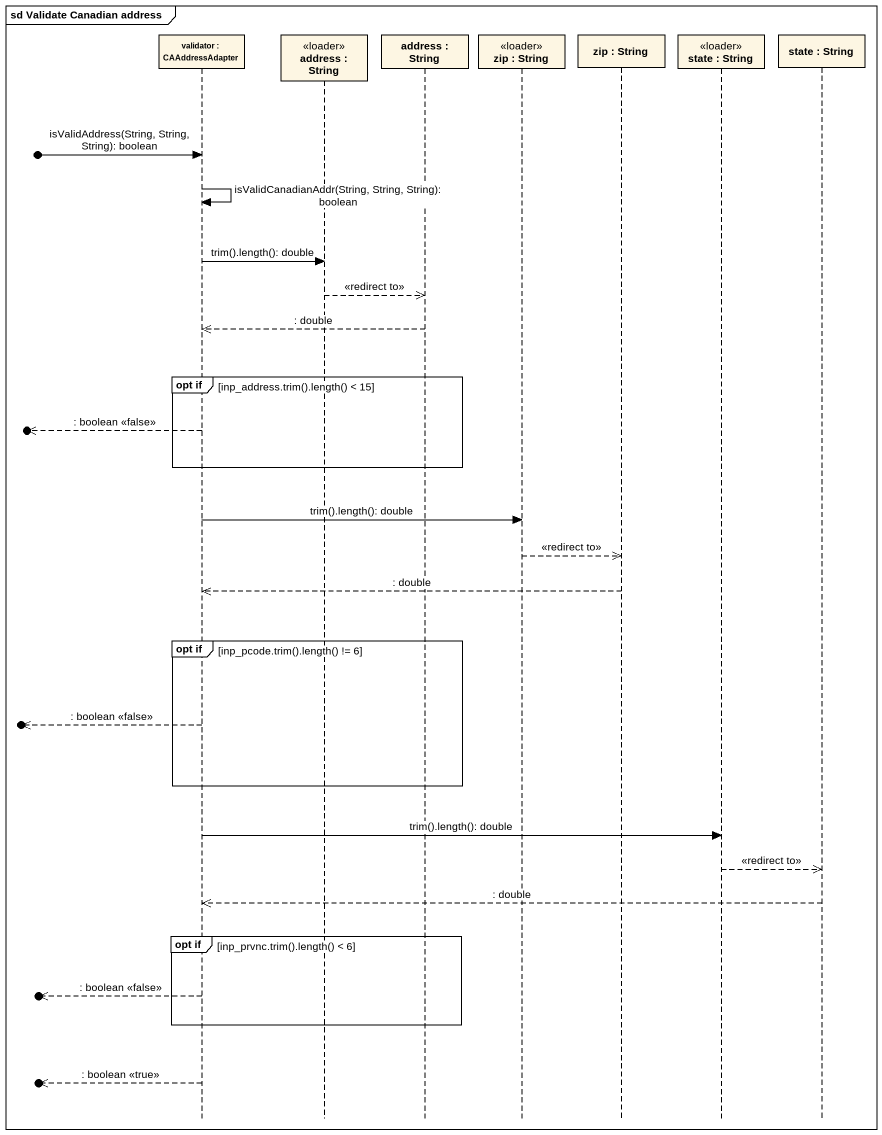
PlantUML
@startuml
mainframe sd Validate Canadian address
hide footbox
participant "validator : CAAddressAdapter" as validator
participant "address : String" as address <<loader>>
participant "address : String" as address_2
participant "zip : String" as zip <<loader>>
participant "zip : String" as zip_2
participant "state : String" as state_ <<loader>>
participant "state : String" as state__2

[o-> validator : isValidAddress(String, String, String): boolean
validator -> validator : isValidCanadianAddr(String, String, String): boolean
validator -> address : trim().length(): double
address -->> address_2 : <<redirect to>>
address_2 -->> validator : : double
group opt if [inp_address.trim().length() < 15]
  [o<<-- validator : : boolean <<false>>
end
validator -> zip : trim().length(): double
zip -->> zip_2 : <<redirect to>>
zip_2 -->> validator : : double
group opt if [inp_pcode.trim().length() != 6]
  [o<<-- validator : : boolean <<false>>
end
validator -> state_ : trim().length(): double
state_ -->> state__2 : <<redirect to>>
state__2 -->> validator : : double
group opt if [inp_prvnc.trim().length() < 6]
  [o<<-- validator : : boolean <<false>>
end
[o<<-- validator : : boolean <<true>>
@enduml
